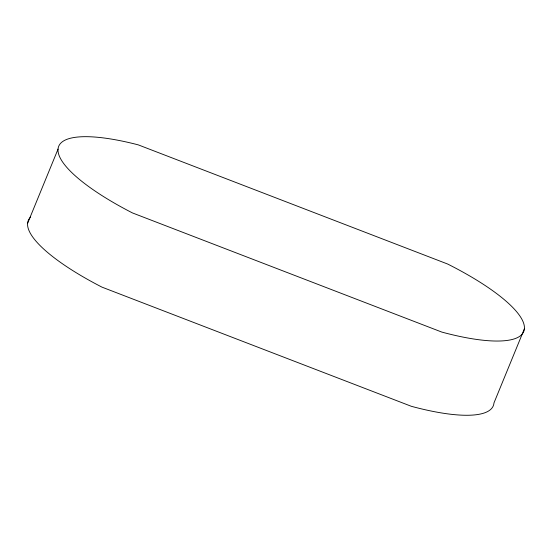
<?xml version="1.0" encoding="UTF-8"?>
<svg xmlns="http://www.w3.org/2000/svg" width="552" height="552" viewBox="0 0 552 552"><rect width="100%" height="100%" fill="white"/><g stroke="black" fill="none" stroke-linecap="round" stroke-linejoin="round"><path stroke-width="0.83" d="M27.6 223.346L58.043 149.116A135.095 35.418 22.3 0 1 138.29 144.879L447.637 264.028A133.612 35.031 22.3 0 1 524.4 328.744L493.957 402.974A133.612 35.031 22.3 0 1 411.378 406.313L102.023 287.157A135.095 35.418 22.3 0 1 30.622 217.095M58.043 149.116A135.095 35.418 22.3 0 0 132.466 212.934L441.821 332.083A133.612 35.031 22.3 0 0 524.4 328.744"/></g></svg>
